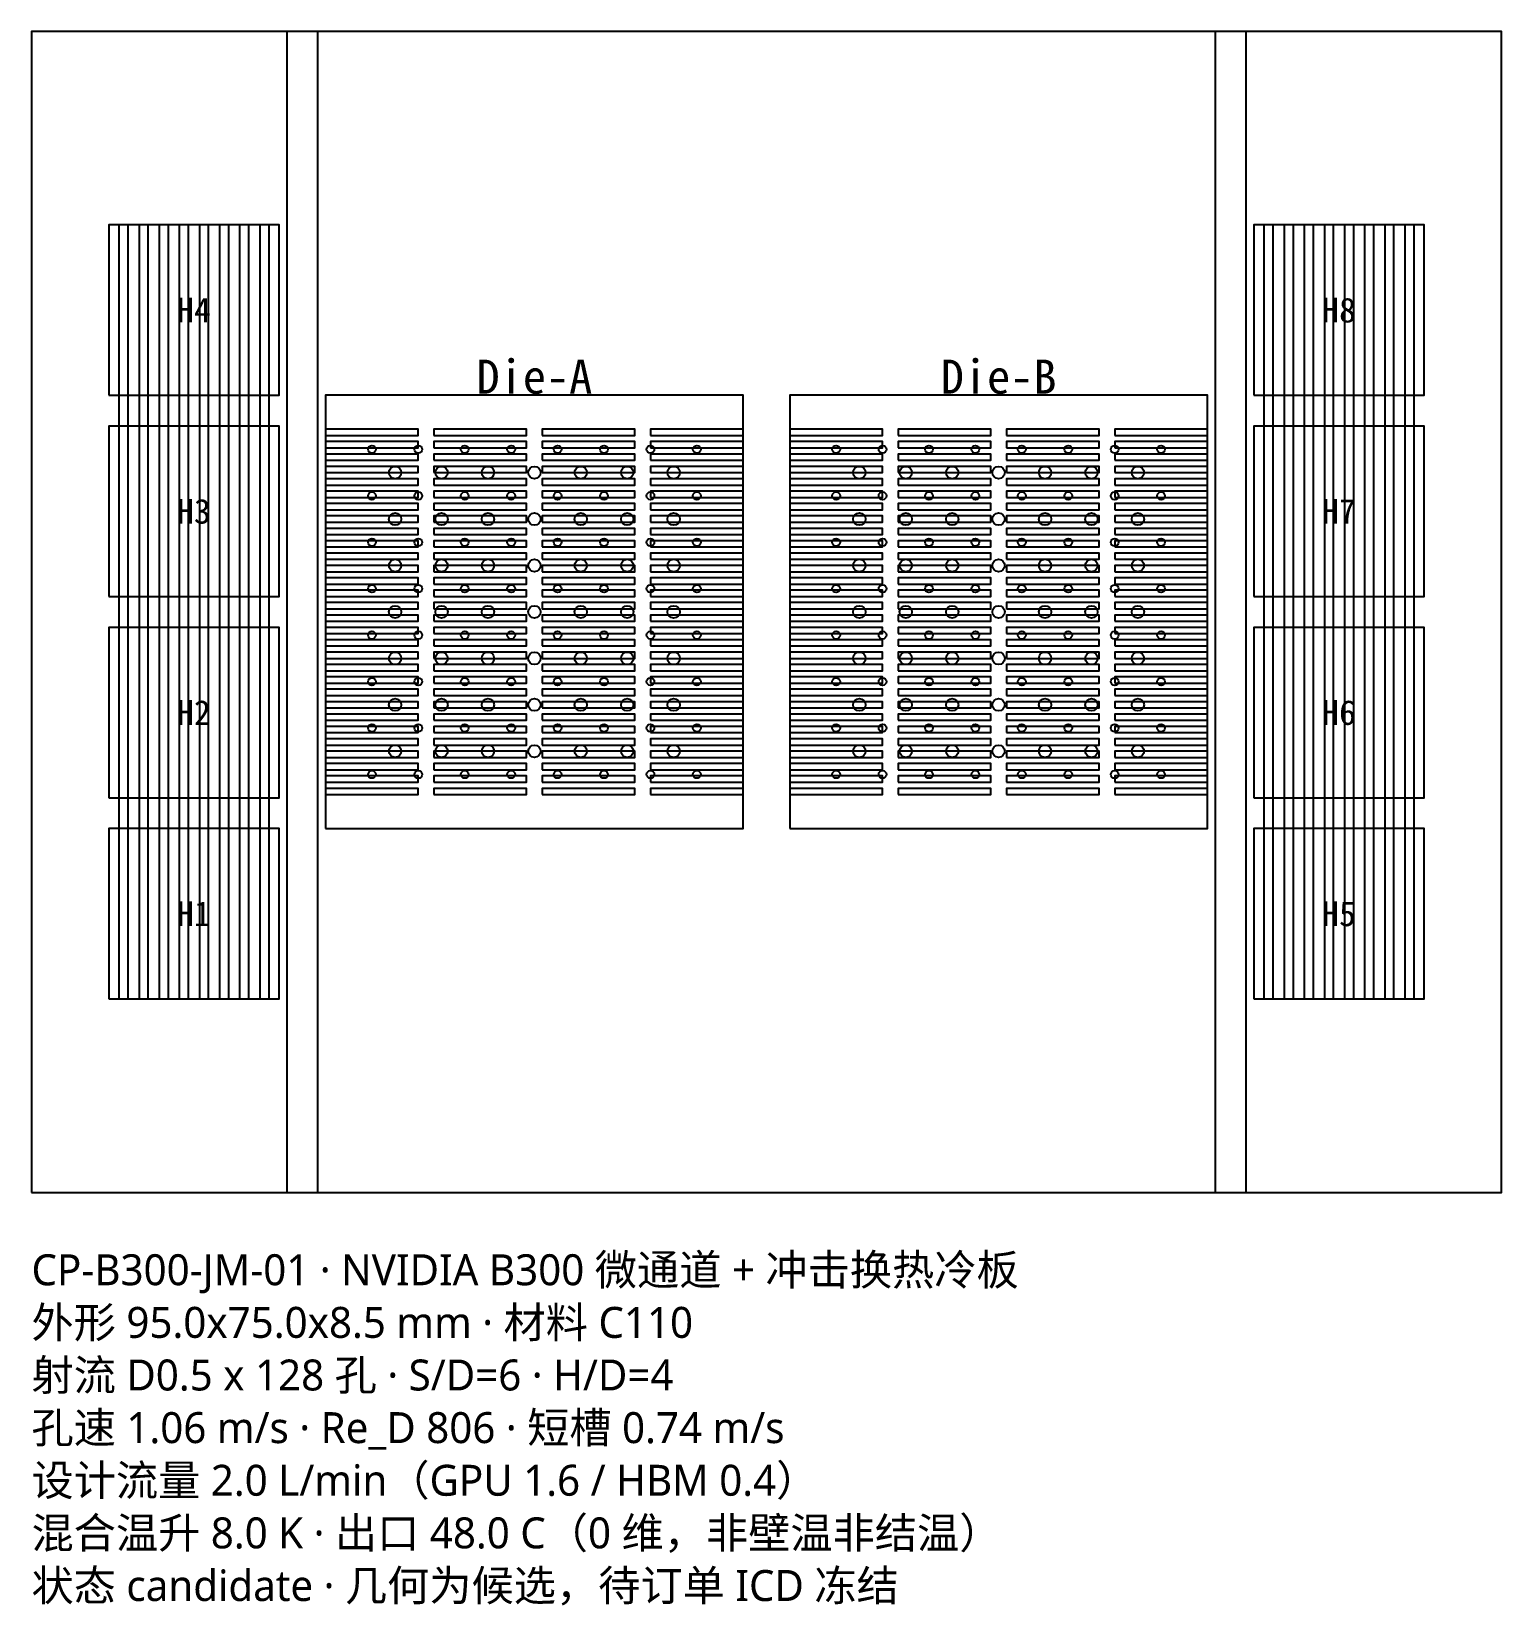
# Model space of a CAD drawing. Header units: millimetres. Extents: x 0 to 95, y -27 to 75.
import ezdxf
from ezdxf.enums import TextEntityAlignment as Align

# ---------------------------------------------------------------- set-up
doc = ezdxf.new("R2010")
doc.units = ezdxf.units.MM
for name, color, linetype in [('DIE', 1, 'Continuous'), ('GPU_GROOVE', 4, 'Continuous'), ('HBM', 3, 'Continuous'), ('HBM_CHANNEL', 6, 'Continuous'), ('JET', 2, 'Continuous'), ('LABEL', 250, 'Continuous'), ('NOTE', 250, 'Continuous'), ('PLATE_OUTLINE', 250, 'Continuous'), ('RIB', 5, 'Continuous'), ('SUCTION', 30, 'Continuous')]:
    doc.layers.add(name, color=color, linetype=linetype)
doc.styles.add('CJK', font='msyh.ttf')

msp = doc.modelspace()

# ---------------------------------------------------------------- linework, layer by layer
at = {"layer": 'DIE'}
for points in [[(19, 23.5), (46, 23.5), (46, 51.5), (19, 51.5)], [(49, 23.5), (76, 23.5), (76, 51.5), (49, 51.5)]]:
    msp.add_lwpolyline(points, close=True, dxfattribs=at)
at = {"layer": 'GPU_GROOVE'}
for points in [[(19, 48.9), (25, 48.9), (25, 49.3), (19, 49.3)], [(26, 48.9), (32, 48.9), (32, 49.3), (26, 49.3)], [(33, 48.9), (39, 48.9), (39, 49.3), (33, 49.3)], [(40, 48.9), (46, 48.9), (46, 49.3), (40, 49.3)], [(49, 48.9), (55, 48.9), (55, 49.3), (49, 49.3)], [(56, 48.9), (62, 48.9), (62, 49.3), (56, 49.3)], [(63, 48.9), (69, 48.9), (69, 49.3), (63, 49.3)], [(70, 48.9), (76, 48.9), (76, 49.3), (70, 49.3)], [(19, 48.1), (25, 48.1), (25, 48.5), (19, 48.5)], [(26, 48.1), (32, 48.1), (32, 48.5), (26, 48.5)], [(33, 48.1), (39, 48.1), (39, 48.5), (33, 48.5)], [(40, 48.1), (46, 48.1), (46, 48.5), (40, 48.5)], [(49, 48.1), (55, 48.1), (55, 48.5), (49, 48.5)], [(56, 48.1), (62, 48.1), (62, 48.5), (56, 48.5)], [(63, 48.1), (69, 48.1), (69, 48.5), (63, 48.5)], [(70, 48.1), (76, 48.1), (76, 48.5), (70, 48.5)], [(19, 47.3), (25, 47.3), (25, 47.7), (19, 47.7)], [(19, 46.5), (25, 46.5), (25, 46.9), (19, 46.9)], [(26, 47.3), (32, 47.3), (32, 47.7), (26, 47.7)], [(26, 46.5), (32, 46.5), (32, 46.9), (26, 46.9)], [(33, 47.3), (39, 47.3), (39, 47.7), (33, 47.7)], [(33, 46.5), (39, 46.5), (39, 46.9), (33, 46.9)], [(40, 47.3), (46, 47.3), (46, 47.7), (40, 47.7)], [(40, 46.5), (46, 46.5), (46, 46.9), (40, 46.9)], [(49, 47.3), (55, 47.3), (55, 47.7), (49, 47.7)], [(49, 46.5), (55, 46.5), (55, 46.9), (49, 46.9)], [(56, 47.3), (62, 47.3), (62, 47.7), (56, 47.7)], [(56, 46.5), (62, 46.5), (62, 46.9), (56, 46.9)], [(63, 47.3), (69, 47.3), (69, 47.7), (63, 47.7)], [(63, 46.5), (69, 46.5), (69, 46.9), (63, 46.9)], [(70, 47.3), (76, 47.3), (76, 47.7), (70, 47.7)], [(70, 46.5), (76, 46.5), (76, 46.9), (70, 46.9)], [(19, 45.7), (25, 45.7), (25, 46.1), (19, 46.1)], [(26, 45.7), (32, 45.7), (32, 46.1), (26, 46.1)], [(33, 45.7), (39, 45.7), (39, 46.1), (33, 46.1)], [(40, 45.7), (46, 45.7), (46, 46.1), (40, 46.1)], [(49, 45.7), (55, 45.7), (55, 46.1), (49, 46.1)], [(56, 45.7), (62, 45.7), (62, 46.1), (56, 46.1)], [(63, 45.7), (69, 45.7), (69, 46.1), (63, 46.1)], [(70, 45.7), (76, 45.7), (76, 46.1), (70, 46.1)], [(19, 44.9), (25, 44.9), (25, 45.3), (19, 45.3)], [(26, 44.9), (32, 44.9), (32, 45.3), (26, 45.3)], [(33, 44.9), (39, 44.9), (39, 45.3), (33, 45.3)], [(40, 44.9), (46, 44.9), (46, 45.3), (40, 45.3)], [(49, 44.9), (55, 44.9), (55, 45.3), (49, 45.3)], [(56, 44.9), (62, 44.9), (62, 45.3), (56, 45.3)], [(63, 44.9), (69, 44.9), (69, 45.3), (63, 45.3)], [(70, 44.9), (76, 44.9), (76, 45.3), (70, 45.3)], [(19, 44.1), (25, 44.1), (25, 44.5), (19, 44.5)], [(26, 44.1), (32, 44.1), (32, 44.5), (26, 44.5)], [(33, 44.1), (39, 44.1), (39, 44.5), (33, 44.5)], [(40, 44.1), (46, 44.1), (46, 44.5), (40, 44.5)], [(49, 44.1), (55, 44.1), (55, 44.5), (49, 44.5)], [(56, 44.1), (62, 44.1), (62, 44.5), (56, 44.5)], [(63, 44.1), (69, 44.1), (69, 44.5), (63, 44.5)], [(70, 44.1), (76, 44.1), (76, 44.5), (70, 44.5)], [(19, 43.3), (25, 43.3), (25, 43.7), (19, 43.7)], [(19, 42.5), (25, 42.5), (25, 42.9), (19, 42.9)], [(26, 43.3), (32, 43.3), (32, 43.7), (26, 43.7)], [(26, 42.5), (32, 42.5), (32, 42.9), (26, 42.9)], [(33, 43.3), (39, 43.3), (39, 43.7), (33, 43.7)], [(33, 42.5), (39, 42.5), (39, 42.9), (33, 42.9)], [(40, 43.3), (46, 43.3), (46, 43.7), (40, 43.7)], [(40, 42.5), (46, 42.5), (46, 42.9), (40, 42.9)], [(49, 43.3), (55, 43.3), (55, 43.7), (49, 43.7)], [(49, 42.5), (55, 42.5), (55, 42.9), (49, 42.9)], [(56, 43.3), (62, 43.3), (62, 43.7), (56, 43.7)], [(56, 42.5), (62, 42.5), (62, 42.9), (56, 42.9)], [(63, 43.3), (69, 43.3), (69, 43.7), (63, 43.7)], [(63, 42.5), (69, 42.5), (69, 42.9), (63, 42.9)], [(70, 43.3), (76, 43.3), (76, 43.7), (70, 43.7)], [(70, 42.5), (76, 42.5), (76, 42.9), (70, 42.9)], [(19, 41.7), (25, 41.7), (25, 42.1), (19, 42.1)], [(26, 41.7), (32, 41.7), (32, 42.1), (26, 42.1)], [(33, 41.7), (39, 41.7), (39, 42.1), (33, 42.1)], [(40, 41.7), (46, 41.7), (46, 42.1), (40, 42.1)], [(49, 41.7), (55, 41.7), (55, 42.1), (49, 42.1)], [(56, 41.7), (62, 41.7), (62, 42.1), (56, 42.1)], [(63, 41.7), (69, 41.7), (69, 42.1), (63, 42.1)], [(70, 41.7), (76, 41.7), (76, 42.1), (70, 42.1)], [(19, 40.9), (25, 40.9), (25, 41.3), (19, 41.3)], [(26, 40.9), (32, 40.9), (32, 41.3), (26, 41.3)], [(33, 40.9), (39, 40.9), (39, 41.3), (33, 41.3)], [(40, 40.9), (46, 40.9), (46, 41.3), (40, 41.3)], [(49, 40.9), (55, 40.9), (55, 41.3), (49, 41.3)], [(56, 40.9), (62, 40.9), (62, 41.3), (56, 41.3)], [(63, 40.9), (69, 40.9), (69, 41.3), (63, 41.3)], [(70, 40.9), (76, 40.9), (76, 41.3), (70, 41.3)], [(19, 40.1), (25, 40.1), (25, 40.5), (19, 40.5)], [(19, 39.3), (25, 39.3), (25, 39.7), (19, 39.7)], [(26, 40.1), (32, 40.1), (32, 40.5), (26, 40.5)], [(26, 39.3), (32, 39.3), (32, 39.7), (26, 39.7)], [(33, 40.1), (39, 40.1), (39, 40.5), (33, 40.5)], [(33, 39.3), (39, 39.3), (39, 39.7), (33, 39.7)], [(40, 40.1), (46, 40.1), (46, 40.5), (40, 40.5)], [(40, 39.3), (46, 39.3), (46, 39.7), (40, 39.7)], [(49, 40.1), (55, 40.1), (55, 40.5), (49, 40.5)], [(49, 39.3), (55, 39.3), (55, 39.7), (49, 39.7)], [(56, 40.1), (62, 40.1), (62, 40.5), (56, 40.5)], [(56, 39.3), (62, 39.3), (62, 39.7), (56, 39.7)], [(63, 40.1), (69, 40.1), (69, 40.5), (63, 40.5)], [(63, 39.3), (69, 39.3), (69, 39.7), (63, 39.7)], [(70, 40.1), (76, 40.1), (76, 40.5), (70, 40.5)], [(70, 39.3), (76, 39.3), (76, 39.7), (70, 39.7)], [(19, 38.5), (25, 38.5), (25, 38.9), (19, 38.9)], [(26, 38.5), (32, 38.5), (32, 38.9), (26, 38.9)], [(33, 38.5), (39, 38.5), (39, 38.9), (33, 38.9)], [(40, 38.5), (46, 38.5), (46, 38.9), (40, 38.9)], [(49, 38.5), (55, 38.5), (55, 38.9), (49, 38.9)], [(56, 38.5), (62, 38.5), (62, 38.9), (56, 38.9)], [(63, 38.5), (69, 38.5), (69, 38.9), (63, 38.9)], [(70, 38.5), (76, 38.5), (76, 38.9), (70, 38.9)], [(19, 37.7), (25, 37.7), (25, 38.1), (19, 38.1)], [(26, 37.7), (32, 37.7), (32, 38.1), (26, 38.1)], [(33, 37.7), (39, 37.7), (39, 38.1), (33, 38.1)], [(40, 37.7), (46, 37.7), (46, 38.1), (40, 38.1)], [(49, 37.7), (55, 37.7), (55, 38.1), (49, 38.1)], [(56, 37.7), (62, 37.7), (62, 38.1), (56, 38.1)], [(63, 37.7), (69, 37.7), (69, 38.1), (63, 38.1)], [(70, 37.7), (76, 37.7), (76, 38.1), (70, 38.1)], [(19, 36.9), (25, 36.9), (25, 37.3), (19, 37.3)], [(26, 36.9), (32, 36.9), (32, 37.3), (26, 37.3)], [(33, 36.9), (39, 36.9), (39, 37.3), (33, 37.3)], [(40, 36.9), (46, 36.9), (46, 37.3), (40, 37.3)], [(49, 36.9), (55, 36.9), (55, 37.3), (49, 37.3)], [(56, 36.9), (62, 36.9), (62, 37.3), (56, 37.3)], [(63, 36.9), (69, 36.9), (69, 37.3), (63, 37.3)], [(70, 36.9), (76, 36.9), (76, 37.3), (70, 37.3)], [(19, 36.1), (25, 36.1), (25, 36.5), (19, 36.5)], [(19, 35.3), (25, 35.3), (25, 35.7), (19, 35.7)], [(26, 36.1), (32, 36.1), (32, 36.5), (26, 36.5)], [(26, 35.3), (32, 35.3), (32, 35.7), (26, 35.7)], [(33, 36.1), (39, 36.1), (39, 36.5), (33, 36.5)], [(33, 35.3), (39, 35.3), (39, 35.7), (33, 35.7)], [(40, 36.1), (46, 36.1), (46, 36.5), (40, 36.5)], [(40, 35.3), (46, 35.3), (46, 35.7), (40, 35.7)], [(49, 36.1), (55, 36.1), (55, 36.5), (49, 36.5)], [(49, 35.3), (55, 35.3), (55, 35.7), (49, 35.7)], [(56, 36.1), (62, 36.1), (62, 36.5), (56, 36.5)], [(56, 35.3), (62, 35.3), (62, 35.7), (56, 35.7)], [(63, 36.1), (69, 36.1), (69, 36.5), (63, 36.5)], [(63, 35.3), (69, 35.3), (69, 35.7), (63, 35.7)], [(70, 36.1), (76, 36.1), (76, 36.5), (70, 36.5)], [(70, 35.3), (76, 35.3), (76, 35.7), (70, 35.7)], [(19, 34.5), (25, 34.5), (25, 34.9), (19, 34.9)], [(26, 34.5), (32, 34.5), (32, 34.9), (26, 34.9)], [(33, 34.5), (39, 34.5), (39, 34.9), (33, 34.9)], [(40, 34.5), (46, 34.5), (46, 34.9), (40, 34.9)], [(49, 34.5), (55, 34.5), (55, 34.9), (49, 34.9)], [(56, 34.5), (62, 34.5), (62, 34.9), (56, 34.9)], [(63, 34.5), (69, 34.5), (69, 34.9), (63, 34.9)], [(70, 34.5), (76, 34.5), (76, 34.9), (70, 34.9)], [(19, 33.7), (25, 33.7), (25, 34.1), (19, 34.1)], [(26, 33.7), (32, 33.7), (32, 34.1), (26, 34.1)], [(33, 33.7), (39, 33.7), (39, 34.1), (33, 34.1)], [(40, 33.7), (46, 33.7), (46, 34.1), (40, 34.1)], [(49, 33.7), (55, 33.7), (55, 34.1), (49, 34.1)], [(56, 33.7), (62, 33.7), (62, 34.1), (56, 34.1)], [(63, 33.7), (69, 33.7), (69, 34.1), (63, 34.1)], [(70, 33.7), (76, 33.7), (76, 34.1), (70, 34.1)], [(19, 32.9), (25, 32.9), (25, 33.3), (19, 33.3)], [(26, 32.9), (32, 32.9), (32, 33.3), (26, 33.3)], [(33, 32.9), (39, 32.9), (39, 33.3), (33, 33.3)], [(40, 32.9), (46, 32.9), (46, 33.3), (40, 33.3)], [(49, 32.9), (55, 32.9), (55, 33.3), (49, 33.3)], [(56, 32.9), (62, 32.9), (62, 33.3), (56, 33.3)], [(63, 32.9), (69, 32.9), (69, 33.3), (63, 33.3)], [(70, 32.9), (76, 32.9), (76, 33.3), (70, 33.3)], [(19, 32.1), (25, 32.1), (25, 32.5), (19, 32.5)], [(19, 31.3), (25, 31.3), (25, 31.7), (19, 31.7)], [(26, 32.1), (32, 32.1), (32, 32.5), (26, 32.5)], [(26, 31.3), (32, 31.3), (32, 31.7), (26, 31.7)], [(33, 32.1), (39, 32.1), (39, 32.5), (33, 32.5)], [(33, 31.3), (39, 31.3), (39, 31.7), (33, 31.7)], [(40, 32.1), (46, 32.1), (46, 32.5), (40, 32.5)], [(40, 31.3), (46, 31.3), (46, 31.7), (40, 31.7)], [(49, 32.1), (55, 32.1), (55, 32.5), (49, 32.5)], [(49, 31.3), (55, 31.3), (55, 31.7), (49, 31.7)], [(56, 32.1), (62, 32.1), (62, 32.5), (56, 32.5)], [(56, 31.3), (62, 31.3), (62, 31.7), (56, 31.7)], [(63, 32.1), (69, 32.1), (69, 32.5), (63, 32.5)], [(63, 31.3), (69, 31.3), (69, 31.7), (63, 31.7)], [(70, 32.1), (76, 32.1), (76, 32.5), (70, 32.5)], [(70, 31.3), (76, 31.3), (76, 31.7), (70, 31.7)], [(19, 30.5), (25, 30.5), (25, 30.9), (19, 30.9)], [(26, 30.5), (32, 30.5), (32, 30.9), (26, 30.9)], [(33, 30.5), (39, 30.5), (39, 30.9), (33, 30.9)], [(40, 30.5), (46, 30.5), (46, 30.9), (40, 30.9)], [(49, 30.5), (55, 30.5), (55, 30.9), (49, 30.9)], [(56, 30.5), (62, 30.5), (62, 30.9), (56, 30.9)], [(63, 30.5), (69, 30.5), (69, 30.9), (63, 30.9)], [(70, 30.5), (76, 30.5), (76, 30.9), (70, 30.9)], [(19, 29.7), (25, 29.7), (25, 30.1), (19, 30.1)], [(26, 29.7), (32, 29.7), (32, 30.1), (26, 30.1)], [(33, 29.7), (39, 29.7), (39, 30.1), (33, 30.1)], [(40, 29.7), (46, 29.7), (46, 30.1), (40, 30.1)], [(49, 29.7), (55, 29.7), (55, 30.1), (49, 30.1)], [(56, 29.7), (62, 29.7), (62, 30.1), (56, 30.1)], [(63, 29.7), (69, 29.7), (69, 30.1), (63, 30.1)], [(70, 29.7), (76, 29.7), (76, 30.1), (70, 30.1)], [(19, 28.9), (25, 28.9), (25, 29.3), (19, 29.3)], [(19, 28.1), (25, 28.1), (25, 28.5), (19, 28.5)], [(26, 28.9), (32, 28.9), (32, 29.3), (26, 29.3)], [(26, 28.1), (32, 28.1), (32, 28.5), (26, 28.5)], [(33, 28.9), (39, 28.9), (39, 29.3), (33, 29.3)], [(33, 28.1), (39, 28.1), (39, 28.5), (33, 28.5)], [(40, 28.9), (46, 28.9), (46, 29.3), (40, 29.3)], [(40, 28.1), (46, 28.1), (46, 28.5), (40, 28.5)], [(49, 28.9), (55, 28.9), (55, 29.3), (49, 29.3)], [(49, 28.1), (55, 28.1), (55, 28.5), (49, 28.5)], [(56, 28.9), (62, 28.9), (62, 29.3), (56, 29.3)], [(56, 28.1), (62, 28.1), (62, 28.5), (56, 28.5)], [(63, 28.9), (69, 28.9), (69, 29.3), (63, 29.3)], [(63, 28.1), (69, 28.1), (69, 28.5), (63, 28.5)], [(70, 28.9), (76, 28.9), (76, 29.3), (70, 29.3)], [(70, 28.1), (76, 28.1), (76, 28.5), (70, 28.5)], [(19, 27.3), (25, 27.3), (25, 27.7), (19, 27.7)], [(26, 27.3), (32, 27.3), (32, 27.7), (26, 27.7)], [(33, 27.3), (39, 27.3), (39, 27.7), (33, 27.7)], [(40, 27.3), (46, 27.3), (46, 27.7), (40, 27.7)], [(49, 27.3), (55, 27.3), (55, 27.7), (49, 27.7)], [(56, 27.3), (62, 27.3), (62, 27.7), (56, 27.7)], [(63, 27.3), (69, 27.3), (69, 27.7), (63, 27.7)], [(70, 27.3), (76, 27.3), (76, 27.7), (70, 27.7)], [(19, 26.5), (25, 26.5), (25, 26.9), (19, 26.9)], [(26, 26.5), (32, 26.5), (32, 26.9), (26, 26.9)], [(33, 26.5), (39, 26.5), (39, 26.9), (33, 26.9)], [(40, 26.5), (46, 26.5), (46, 26.9), (40, 26.9)], [(49, 26.5), (55, 26.5), (55, 26.9), (49, 26.9)], [(56, 26.5), (62, 26.5), (62, 26.9), (56, 26.9)], [(63, 26.5), (69, 26.5), (69, 26.9), (63, 26.9)], [(70, 26.5), (76, 26.5), (76, 26.9), (70, 26.9)], [(19, 25.7), (25, 25.7), (25, 26.1), (19, 26.1)], [(26, 25.7), (32, 25.7), (32, 26.1), (26, 26.1)], [(33, 25.7), (39, 25.7), (39, 26.1), (33, 26.1)], [(40, 25.7), (46, 25.7), (46, 26.1), (40, 26.1)], [(49, 25.7), (55, 25.7), (55, 26.1), (49, 26.1)], [(56, 25.7), (62, 25.7), (62, 26.1), (56, 26.1)], [(63, 25.7), (69, 25.7), (69, 26.1), (63, 26.1)], [(70, 25.7), (76, 25.7), (76, 26.1), (70, 26.1)]]:
    msp.add_lwpolyline(points, close=True, dxfattribs=at)
at = {"layer": 'HBM'}
for points in [[(5, 51.5), (16, 51.5), (16, 62.5), (5, 62.5)], [(79, 51.5), (90, 51.5), (90, 62.5), (79, 62.5)], [(5, 38.5), (16, 38.5), (16, 49.5), (5, 49.5)], [(79, 38.5), (90, 38.5), (90, 49.5), (79, 49.5)], [(5, 25.5), (16, 25.5), (16, 36.5), (5, 36.5)], [(79, 25.5), (90, 25.5), (90, 36.5), (79, 36.5)], [(5, 12.5), (16, 12.5), (16, 23.5), (5, 23.5)], [(79, 12.5), (90, 12.5), (90, 23.5), (79, 23.5)]]:
    msp.add_lwpolyline(points, close=True, dxfattribs=at)
at = {"layer": 'HBM_CHANNEL'}
for points in [[(5.65, 12.5), (6.25, 12.5), (6.25, 62.5), (5.65, 62.5)], [(6.95, 12.5), (7.55, 12.5), (7.55, 62.5), (6.95, 62.5)], [(8.25, 12.5), (8.85, 12.5), (8.85, 62.5), (8.25, 62.5)], [(9.55, 12.5), (10.15, 12.5), (10.15, 62.5), (9.55, 62.5)], [(10.85, 12.5), (11.45, 12.5), (11.45, 62.5), (10.85, 62.5)], [(12.15, 12.5), (12.75, 12.5), (12.75, 62.5), (12.15, 62.5)], [(13.45, 12.5), (14.05, 12.5), (14.05, 62.5), (13.45, 62.5)], [(14.75, 12.5), (15.35, 12.5), (15.35, 62.5), (14.75, 62.5)], [(79.65, 12.5), (80.25, 12.5), (80.25, 62.5), (79.65, 62.5)], [(80.95, 12.5), (81.55, 12.5), (81.55, 62.5), (80.95, 62.5)], [(82.25, 12.5), (82.85, 12.5), (82.85, 62.5), (82.25, 62.5)], [(83.55, 12.5), (84.15, 12.5), (84.15, 62.5), (83.55, 62.5)], [(84.85, 12.5), (85.45, 12.5), (85.45, 62.5), (84.85, 62.5)], [(86.15, 12.5), (86.75, 12.5), (86.75, 62.5), (86.15, 62.5)], [(87.45, 12.5), (88.05, 12.5), (88.05, 62.5), (87.45, 62.5)], [(88.75, 12.5), (89.35, 12.5), (89.35, 62.5), (88.75, 62.5)]]:
    msp.add_lwpolyline(points, close=True, dxfattribs=at)
at = {"layer": 'JET'}
for centre in [(22, 48), (25, 48), (28, 48), (31, 48), (34, 48), (37, 48), (40, 48), (43, 48), (52, 48), (55, 48), (58, 48), (61, 48), (64, 48), (67, 48), (70, 48), (73, 48), (22, 45), (25, 45), (28, 45), (31, 45), (34, 45), (37, 45), (40, 45), (43, 45), (52, 45), (55, 45), (58, 45), (61, 45), (64, 45), (67, 45), (70, 45), (73, 45), (22, 42), (25, 42), (28, 42), (31, 42), (34, 42), (37, 42), (40, 42), (43, 42), (52, 42), (55, 42), (58, 42), (61, 42), (64, 42), (67, 42), (70, 42), (73, 42), (22, 39), (25, 39), (28, 39), (31, 39), (34, 39), (37, 39), (40, 39), (43, 39), (52, 39), (55, 39), (58, 39), (61, 39), (64, 39), (67, 39), (70, 39), (73, 39), (22, 36), (25, 36), (28, 36), (31, 36), (34, 36), (37, 36), (40, 36), (43, 36), (52, 36), (55, 36), (58, 36), (61, 36), (64, 36), (67, 36), (70, 36), (73, 36), (22, 33), (25, 33), (28, 33), (31, 33), (34, 33), (37, 33), (40, 33), (43, 33), (52, 33), (55, 33), (58, 33), (61, 33), (64, 33), (67, 33), (70, 33), (73, 33), (22, 30), (25, 30), (28, 30), (31, 30), (34, 30), (37, 30), (40, 30), (43, 30), (52, 30), (55, 30), (58, 30), (61, 30), (64, 30), (67, 30), (70, 30), (73, 30), (22, 27), (25, 27), (28, 27), (31, 27), (34, 27), (37, 27), (40, 27), (43, 27), (52, 27), (55, 27), (58, 27), (61, 27), (64, 27), (67, 27), (70, 27), (73, 27)]:
    msp.add_circle(centre, 0.25, dxfattribs=at)
at = {"layer": 'PLATE_OUTLINE'}
msp.add_lwpolyline([(0, 0), (95, 0), (95, 75), (0, 75)], close=True, dxfattribs=at)
at = {"layer": 'RIB'}
for points in [[(16.5, 0), (18.5, 0), (18.5, 75), (16.5, 75)], [(76.5, 0), (78.5, 0), (78.5, 75), (76.5, 75)]]:
    msp.add_lwpolyline(points, close=True, dxfattribs=at)
at = {"layer": 'SUCTION'}
for centre in [(23.5, 46.5), (26.5, 46.5), (29.5, 46.5), (32.5, 46.5), (35.5, 46.5), (38.5, 46.5), (41.5, 46.5), (53.5, 46.5), (56.5, 46.5), (59.5, 46.5), (62.5, 46.5), (65.5, 46.5), (68.5, 46.5), (71.5, 46.5), (23.5, 43.5), (26.5, 43.5), (29.5, 43.5), (32.5, 43.5), (35.5, 43.5), (38.5, 43.5), (41.5, 43.5), (53.5, 43.5), (56.5, 43.5), (59.5, 43.5), (62.5, 43.5), (65.5, 43.5), (68.5, 43.5), (71.5, 43.5), (23.5, 40.5), (26.5, 40.5), (29.5, 40.5), (32.5, 40.5), (35.5, 40.5), (38.5, 40.5), (41.5, 40.5), (53.5, 40.5), (56.5, 40.5), (59.5, 40.5), (62.5, 40.5), (65.5, 40.5), (68.5, 40.5), (71.5, 40.5), (23.5, 37.5), (26.5, 37.5), (29.5, 37.5), (32.5, 37.5), (35.5, 37.5), (38.5, 37.5), (41.5, 37.5), (53.5, 37.5), (56.5, 37.5), (59.5, 37.5), (62.5, 37.5), (65.5, 37.5), (68.5, 37.5), (71.5, 37.5), (23.5, 34.5), (26.5, 34.5), (29.5, 34.5), (32.5, 34.5), (35.5, 34.5), (38.5, 34.5), (41.5, 34.5), (53.5, 34.5), (56.5, 34.5), (59.5, 34.5), (62.5, 34.5), (65.5, 34.5), (68.5, 34.5), (71.5, 34.5), (23.5, 31.5), (26.5, 31.5), (29.5, 31.5), (32.5, 31.5), (35.5, 31.5), (38.5, 31.5), (41.5, 31.5), (53.5, 31.5), (56.5, 31.5), (59.5, 31.5), (62.5, 31.5), (65.5, 31.5), (68.5, 31.5), (71.5, 31.5), (23.5, 28.5), (26.5, 28.5), (29.5, 28.5), (32.5, 28.5), (35.5, 28.5), (38.5, 28.5), (41.5, 28.5), (53.5, 28.5), (56.5, 28.5), (59.5, 28.5), (62.5, 28.5), (65.5, 28.5), (68.5, 28.5), (71.5, 28.5)]:
    msp.add_circle(centre, 0.4, dxfattribs=at)

# ---------------------------------------------------------------- texts
at = {"layer": 'LABEL'}
for s, height, p in [('H4', 1.6, (10.5, 57)), ('H8', 1.6, (84.5, 57)), ('Die-A', 2.2, (32.5, 52.7)), ('Die-B', 2.2, (62.5, 52.7)), ('H3', 1.6, (10.5, 44)), ('H7', 1.6, (84.5, 44)), ('H2', 1.6, (10.5, 31)), ('H6', 1.6, (84.5, 31)), ('H1', 1.6, (10.5, 18)), ('H5', 1.6, (84.5, 18))]:
    msp.add_text(s, height=height, dxfattribs=at).set_placement(p, align=Align.MIDDLE_CENTER)
at = {"layer": 'NOTE', "style": 'CJK'}
for s, p in [('CP-B300-JM-01 · NVIDIA B300 微通道 + 冲击换热冷板', (0, -6)), ('外形 95.0x75.0x8.5 mm · 材料 C110', (0, -9.4)), ('射流 D0.5 x 128 孔 · S/D=6 · H/D=4', (0, -12.8)), ('孔速 1.06 m/s · Re_D 806 · 短槽 0.74 m/s', (0, -16.2)), ('设计流量 2.0 L/min（GPU 1.6 / HBM 0.4）', (0, -19.6)), ('混合温升 8.0 K · 出口 48.0 C（0 维，非壁温非结温）', (0, -23)), ('状态 candidate · 几何为候选，待订单 ICD 冻结', (0, -26.4))]:
    msp.add_text(s, height=2, dxfattribs=at).set_placement(p)

doc.saveas('drawing.dxf')
